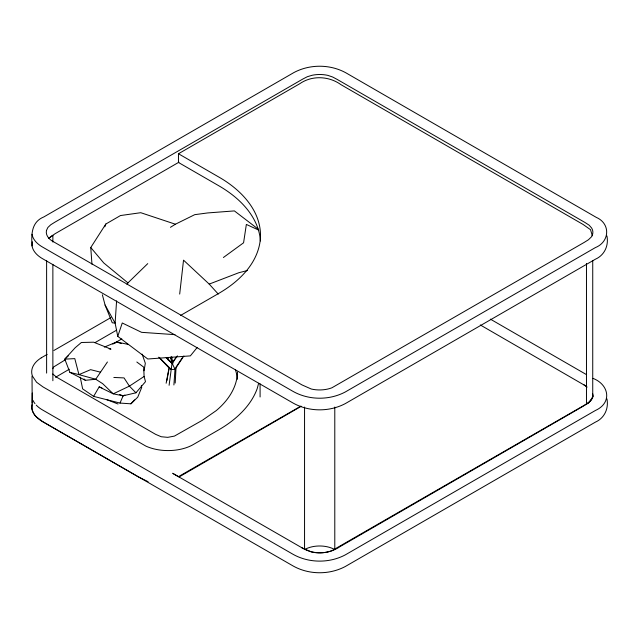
<?xml version="1.0" encoding="UTF-8"?>
<svg xmlns="http://www.w3.org/2000/svg" width="639" height="639" viewBox="0 0 639 639"><rect width="100%" height="100%" fill="white"/><g stroke="black" fill="none" stroke-linecap="round" stroke-linejoin="round"><path stroke-width="0.96" d="M260.089 383.831L260.089 396.979M606.946 235.975C608.831 245.552 604.558 255.177 595.412 259.202L345.3 403.608C329.293 412.091 308.837 411.939 293.037 403.025L42.669 258.763A36.135 20.863 0 0 1 32.038 245.943C31.303 234.561 31.271 222.013 43.811 216.948L293.932 72.542C309.915 63.996 330.387 64.124 346.202 72.998L596.299 217.388C610.804 223.65 609.702 241.862 595.412 247.573L345.3 391.971C329.285 400.461 308.821 400.302 293.013 391.38L42.677 247.133A36.135 20.863 0 0 1 32.038 234.313M175.206 383.065L176.052 367.121L182.155 357.992M32.262 393.033L32.11 403.033M32.038 245.943L32.27 241.758M32.27 404.663L32.038 408.856A36.135 20.863 0 0 0 42.669 421.676L293.037 565.93C308.837 574.844 329.293 575.004 345.3 566.513L595.412 422.115C604.558 418.082 608.831 408.465 606.946 398.888M116.594 300.865L115.116 323.094L117.76 336.362L147.785 358.998L190.35 355.883L197.131 347.56M173.896 384.974L175.006 369.278L172.051 363.056L170.749 357.233M179.687 294.076L183.529 260.153L209.209 284.099L218.274 294.092M169.103 385.293L172.051 363.056L171.148 357.201M144.063 370.756L145.317 363.24L142.114 354.102M166.835 380.748L169.008 369.03M166.148 383.232L169.031 367.936L158.704 357.169M258.651 383.248L257.19 388.632A142.585 82.319 0 0 1 219.425 429.44L193.809 444.249A35.696 20.608 0 0 1 145.82 446.078L42.973 386.899L36.567 382.226L32.445 376.123A35.744 20.64 0 0 1 41.287 357.816M117.76 336.362L122.257 322.983L141.57 332.328L174.974 334.66M104.836 226.813L105.818 224.041L120.475 215.551L140.756 212.699L175.405 224.217L194.743 214.664L207.675 212.939L234.385 210.91L258.292 229.209M80.258 377.258L82.639 388.871L93.637 396.372L120.004 403.073L123.111 395.813L124.917 395.046M52.797 368.671L53.716 366.93L65.609 359.605M127.057 284.547L127.944 282.885L147.745 263.627M93.637 396.372L99.165 386.883L101.928 387.913M91.952 264.219L90.762 247.525L105.818 224.041M109.101 348.846L110.978 349.134L93.653 342.2L81.369 342.496L75.162 347.752L64.803 359.142L69.883 372.345L85.362 380.317L95.738 379.246L107.416 361.993M183.88 356.003L175.006 369.278L171.308 369.526L169.031 367.936M168.113 360.029L172.051 363.056L176.683 356.706M166.324 357.728L172.051 363.056L177.41 355.859M99.165 386.883L113.239 393.84L123.111 395.813L135.931 392.801L145.492 381.667L144.11 376.459L143.687 367.113L136.826 362.017M166.26 357.576L172.051 363.056L174.631 360.1M120.004 403.073L130.915 403.816L134.653 399.91M130.915 403.816L137.736 397.178L141.706 387.458L141.331 385.644M68.365 355.787L64.803 359.142L74.795 358.623L78.948 374.63L95.738 379.246L102.623 383.64L113.239 393.84L129.397 386.132L144.11 376.459M48.58 238.443L54.962 233.786L178.912 162.218M223.394 257.509L243.579 242.788L246.358 224.417L258.827 230.16M170.453 227.308L175.405 224.217M55.505 377.306L69.284 369.23M41.279 357.808L47.142 354.389M179.024 476.982L301.145 406.332M260.385 240.975A161.747 93.382 0 0 0 259.586 234.673C256.215 217.771 244.417 203.889 230.951 193.777A139.078 80.298 0 0 0 218.826 185.781L178.465 162.474L178.465 153.751L299.787 83.709C312.072 75.154 329.053 76.025 341.042 84.707L583.095 224.457L590.524 229.697L592.337 235.783M53.916 350.476L110.922 317.559M95.067 342.592L116.617 330.155M112.815 344.101L121.809 338.91M114.157 343.455L116.713 341.977L128.223 344.429M180.701 315.37L218.562 293.509C237.173 282.757 254.969 266.535 259.538 244.665A162.098 93.59 0 0 0 260.52 235.208C260.305 209.32 239.881 189.008 218.73 176.995L178.465 153.751M300.873 406.124L178.465 476.654L172.594 473.259M104.317 347.105L116.713 341.977L121.21 343.59M209.209 284.099L238.738 272.757L247.413 270.521M113.83 377.457L124.046 377.913L129.397 386.132L135.931 392.801M69.883 372.345L78.948 374.63L90.61 369.661L100.595 372.202M119.429 394.439L123.111 395.813M148.104 481.71L138.391 476.902L42.462 421.508L35.992 416.572A35.848 20.696 0 0 1 32.198 403.329L32.022 376.203M106.449 399.535L118.055 404.008M301.967 547.823L311.297 551.936A22.141 12.78 0 0 0 331.857 550.722L584.262 405.278L588.447 402.658L591.283 399.934A22.133 12.78 0 0 0 592.76 393.864M490.361 319.133L586.362 374.558M592.992 378.384C609.063 384.51 612.434 402.826 595.412 410.478L345.3 554.876C329.285 563.374 308.821 563.207 293.013 554.285L42.677 410.038A36.135 20.863 0 0 1 36.239 405.11M480.288 324.955L586.658 386.483M173.161 473.603L302.527 548.142C314.116 554.956 329.149 554.181 340.164 546.537L582.105 406.851L588.711 402.818L593.12 396.675L592.545 394.774M583.91 384.782L587.113 387.106M127.944 282.885L103.75 262.941L90.762 247.525M52.813 373.999L56.615 377.186L155.668 434.376L161.244 436.741L167.73 437.348L174.431 436.094L202.371 420.27L216.238 410.613A121.218 69.986 0 0 0 237.508 372.098M159.359 357.513L171.308 369.526M84.092 378.991L85.362 380.317M105.068 305.019L115.116 323.094L112.24 322.775L105.068 305.019L102.36 294.763M170.837 357.257L172.051 363.056M171.667 356.658L172.889 363.471M167.977 357.345L168.496 360.26M592.736 260.616L592.736 395.405A21.375 12.341 0 0 1 586.474 404L586.474 263.396M334.788 407.051L334.788 549.596A21.383 12.341 0 0 0 304.555 549.596L304.555 407.051M52.869 242.061L52.869 235.272A21.375 12.341 0 0 0 49.53 237.78M52.869 264.362L52.869 380.732M46.615 260.616L46.615 373.104M34.977 403.632A36.135 20.863 0 0 1 33.076 400.517M235.384 369.646A121.17 69.955 0 0 1 237.381 379.278M46.455 230.479C45.337 235.695 49.666 239.881 53.948 241.997L301.967 384.91L311.297 389.023A22.141 12.78 0 0 0 331.857 387.817L584.262 242.373L588.447 239.753L591.283 237.021A22.133 12.78 0 0 0 591.57 227.947L589.118 225.16L585.02 222.508L337.264 79.468L332.655 77.015L327.911 75.394A22.125 12.772 0 0 0 312.191 75.258L307.351 76.704L302.862 79.02L54.954 222.148L50.745 224.768L47.861 227.492L46.455 230.479"/></g></svg>
